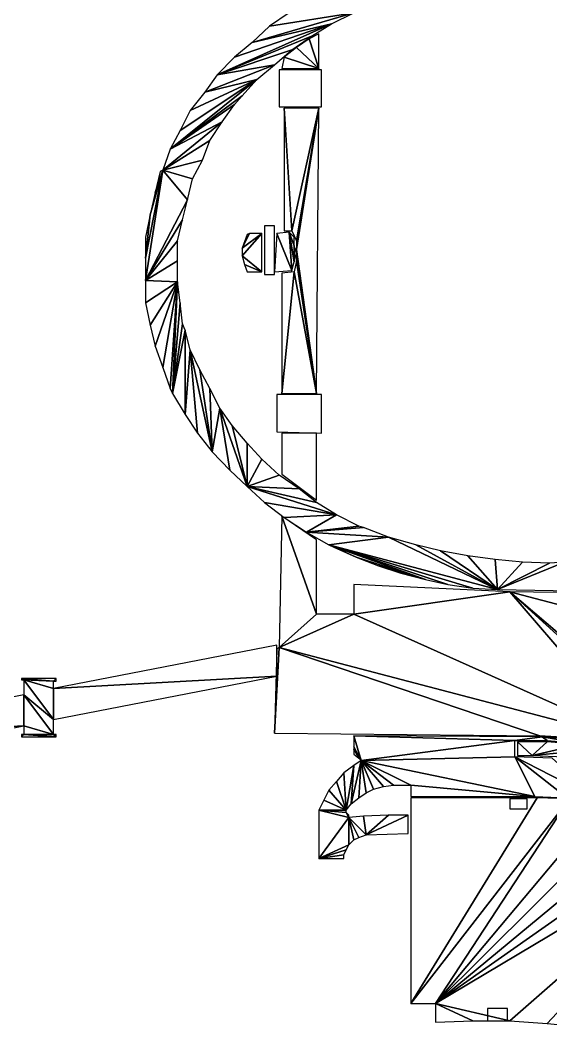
# Model space of a CAD drawing. Extents: x -35430092 to -35393830, y 11991942 to 12015432.
# Drawn here: x -35411262 to -35410666, y 12005209 to 12006338 of the extents above; entities that cross this region are included whole.
import ezdxf

# ---------------------------------------------------------------- set-up
doc = ezdxf.new("R2010")
doc.units = 0

msp = doc.modelspace()

# ---------------------------------------------------------------- linework, layer by layer
at = {"layer": 'mg_to_dxf', "color": 52}
for points in [[(-35411001.69, 12006312.93), (-35411001.69, 12006312.93), (-35410887.54, 12006346.34), (-35410982.2, 12006331.03)], [(-35410912.6, 12006333.81), (-35410912.6, 12006333.81), (-35410887.54, 12006346.34), (-35411001.69, 12006312.93)], [(-35410982.2, 12006331.03), (-35410982.2, 12006331.03), (-35410887.54, 12006346.34), (-35410959.92, 12006346.34)], [(-35411040.66, 12006276.74), (-35411040.66, 12006276.74), (-35410912.6, 12006333.81), (-35411021.17, 12006296.23)], [(-35410934.87, 12006319.89), (-35410934.87, 12006319.89), (-35410912.6, 12006333.81), (-35411040.66, 12006276.74)], [(-35410912.6, 12006333.81), (-35410912.6, 12006333.81), (-35411001.69, 12006312.93), (-35411021.17, 12006296.23)], [(-35410926.52, 12006322.68), (-35410926.52, 12006322.68), (-35410937.65, 12006317.11), (-35410926.52, 12006283.7)], [(-35410957.14, 12006304.58), (-35410957.14, 12006304.58), (-35410934.87, 12006319.89), (-35411040.66, 12006276.74)], [(-35410926.52, 12006283.7), (-35410926.52, 12006283.7), (-35410937.65, 12006317.11), (-35410951.57, 12006307.37)], [(-35411040.66, 12006276.74), (-35411040.66, 12006276.74), (-35410976.63, 12006287.88), (-35410957.14, 12006304.58)], [(-35410926.52, 12006283.7), (-35410926.52, 12006283.7), (-35410951.57, 12006307.37), (-35410965.49, 12006296.23)], [(-35410926.52, 12006283.7), (-35410926.52, 12006283.7), (-35410965.49, 12006296.23), (-35410968.28, 12006283.7)], [(-35410976.63, 12006287.88), (-35410976.63, 12006287.88), (-35411040.66, 12006276.74), (-35411054.58, 12006257.25)], [(-35410996.12, 12006271.17), (-35410996.12, 12006271.17), (-35410976.63, 12006287.88), (-35411054.58, 12006257.25)], [(-35410971.06, 12006240.55), (-35410923.73, 12006240.55), (-35410923.73, 12006282.31), (-35410971.06, 12006282.31)], [(-35411093.56, 12006193.22), (-35411093.56, 12006193.22), (-35410996.12, 12006271.17), (-35411082.42, 12006214.1)], [(-35411012.82, 12006253.08), (-35411012.82, 12006253.08), (-35410996.12, 12006271.17), (-35411093.56, 12006193.22)], [(-35410996.12, 12006271.17), (-35410996.12, 12006271.17), (-35411071.29, 12006236.37), (-35411082.42, 12006214.1)], [(-35410996.12, 12006271.17), (-35410996.12, 12006271.17), (-35411054.58, 12006257.25), (-35411071.29, 12006236.37)], [(-35411021.17, 12006243.33), (-35411021.17, 12006243.33), (-35411012.82, 12006253.08), (-35411093.56, 12006193.22)], [(-35411035.09, 12006223.84), (-35411035.09, 12006223.84), (-35411021.17, 12006243.33), (-35411093.56, 12006193.22)], [(-35410926.52, 12006239.16), (-35410926.52, 12006239.16), (-35410965.49, 12006239.16), (-35410957.14, 12006101.34)], [(-35410957.14, 12006101.34), (-35410957.14, 12006101.34), (-35410965.49, 12006239.16), (-35410965.49, 12006101.34)], [(-35410926.52, 12006239.16), (-35410926.52, 12006239.16), (-35410957.14, 12006101.34), (-35410951.57, 12006090.21)], [(-35410929.3, 12005918.99), (-35410929.3, 12005918.99), (-35410926.52, 12006239.16), (-35410951.57, 12006080.46)], [(-35410951.57, 12006080.46), (-35410951.57, 12006080.46), (-35410926.52, 12006239.16), (-35410951.57, 12006090.21)], [(-35411035.09, 12006223.84), (-35411035.09, 12006223.84), (-35411093.56, 12006193.22), (-35411101.91, 12006169.55)], [(-35411049.01, 12006202.96), (-35411049.01, 12006202.96), (-35411035.09, 12006223.84), (-35411101.91, 12006169.55)], [(-35411101.91, 12006169.55), (-35411101.91, 12006169.55), (-35411057.37, 12006180.69), (-35411049.01, 12006202.96)], [(-35411068.5, 12006159.81), (-35411068.5, 12006159.81), (-35411057.37, 12006180.69), (-35411101.91, 12006169.55)], [(-35411121.4, 12006070.72), (-35411121.4, 12006070.72), (-35411101.91, 12006169.55), (-35411115.83, 12006119.44)], [(-35411121.4, 12006045.66), (-35411121.4, 12006045.66), (-35411101.91, 12006169.55), (-35411121.4, 12006070.72)], [(-35411074.07, 12006136.15), (-35411074.07, 12006136.15), (-35411101.91, 12006169.55), (-35411121.4, 12006045.66)], [(-35411101.91, 12006169.55), (-35411101.91, 12006169.55), (-35411110.26, 12006144.5), (-35411115.83, 12006119.44)], [(-35411101.91, 12006169.55), (-35411101.91, 12006169.55), (-35411104.7, 12006168.16), (-35411110.26, 12006144.5)], [(-35411101.91, 12006169.55), (-35411101.91, 12006169.55), (-35411074.07, 12006136.15), (-35411068.5, 12006159.81)], [(-35411079.64, 12006113.87), (-35411079.64, 12006113.87), (-35411074.07, 12006136.15), (-35411121.4, 12006045.66)], [(-35411121.4, 12006070.72), (-35411121.4, 12006070.72), (-35411115.83, 12006119.44), (-35411121.4, 12006094.38)], [(-35411085.21, 12006090.21), (-35411085.21, 12006090.21), (-35411079.64, 12006113.87), (-35411121.4, 12006045.66)], [(-35410990.55, 12006098.56), (-35410990.55, 12006098.56), (-35411012.82, 12006073.5), (-35410990.55, 12006055.41)], [(-35410990.55, 12006098.56), (-35410990.55, 12006098.56), (-35411012.82, 12006081.86), (-35411012.82, 12006073.5)], [(-35411004.47, 12006098.56), (-35411004.47, 12006098.56), (-35411012.82, 12006081.86), (-35410990.55, 12006098.56)], [(-35411004.47, 12006098.56), (-35411004.47, 12006098.56), (-35411007.25, 12006097.17), (-35411012.82, 12006081.86)], [(-35410976.63, 12006052.62), (-35410976.63, 12006106.91), (-35410987.77, 12006106.91), (-35410987.77, 12006052.62)], [(-35410957.14, 12006056.8), (-35410957.14, 12006056.8), (-35410973.84, 12006098.56), (-35410976.63, 12006055.41)], [(-35410957.14, 12006056.8), (-35410957.14, 12006056.8), (-35410959.92, 12006099.95), (-35410973.84, 12006098.56)], [(-35410954.36, 12006066.54), (-35410954.36, 12006066.54), (-35410959.92, 12006099.95), (-35410957.14, 12006056.8)], [(-35410954.36, 12006084.64), (-35410954.36, 12006084.64), (-35410954.36, 12006094.38), (-35410959.92, 12006099.95)], [(-35410954.36, 12006084.64), (-35410954.36, 12006084.64), (-35410959.92, 12006099.95), (-35410954.36, 12006066.54)], [(-35411085.21, 12006067.94), (-35411085.21, 12006067.94), (-35411085.21, 12006090.21), (-35411121.4, 12006045.66)], [(-35410954.36, 12006084.64), (-35410954.36, 12006084.64), (-35410954.36, 12006066.54), (-35410951.57, 12006076.29)], [(-35410929.3, 12005918.99), (-35410929.3, 12005918.99), (-35410951.57, 12006080.46), (-35410951.57, 12006067.94)], [(-35411085.21, 12006044.27), (-35411085.21, 12006044.27), (-35411085.21, 12006067.94), (-35411121.4, 12006045.66)], [(-35410990.55, 12006055.41), (-35410990.55, 12006055.41), (-35411012.82, 12006073.5), (-35411010.04, 12006063.76)], [(-35410990.55, 12006055.41), (-35410990.55, 12006055.41), (-35411010.04, 12006063.76), (-35411007.25, 12006055.41)], [(-35410954.36, 12006055.41), (-35410954.36, 12006055.41), (-35410929.3, 12005918.99), (-35410951.57, 12006067.94)], [(-35410954.36, 12006055.41), (-35410954.36, 12006055.41), (-35410968.28, 12005918.99), (-35410929.3, 12005918.99)], [(-35410954.36, 12006055.41), (-35410954.36, 12006055.41), (-35410968.28, 12006054.02), (-35410968.28, 12005918.99)], [(-35411085.21, 12006044.27), (-35411085.21, 12006044.27), (-35411121.4, 12006045.66), (-35411121.4, 12006020.61)], [(-35411085.21, 12006044.27), (-35411085.21, 12006044.27), (-35411121.4, 12006020.61), (-35411115.83, 12005995.55)], [(-35411085.21, 12006044.27), (-35411085.21, 12006044.27), (-35411115.83, 12005995.55), (-35411110.26, 12005971.88)], [(-35411101.91, 12005948.22), (-35411101.91, 12005948.22), (-35411085.21, 12006044.27), (-35411110.26, 12005971.88)], [(-35411093.56, 12005924.56), (-35411093.56, 12005924.56), (-35411085.21, 12006044.27), (-35411101.91, 12005948.22)], [(-35411090.78, 12005918.99), (-35411090.78, 12005918.99), (-35411085.21, 12006044.27), (-35411093.56, 12005924.56)], [(-35411082.42, 12006020.61), (-35411082.42, 12006020.61), (-35411085.21, 12006044.27), (-35411090.78, 12005918.99)], [(-35411079.64, 12005996.94), (-35411079.64, 12005996.94), (-35411082.42, 12006020.61), (-35411090.78, 12005918.99)], [(-35411090.78, 12005918.99), (-35411090.78, 12005918.99), (-35411076.86, 12005989.98), (-35411079.64, 12005996.94)], [(-35411076.86, 12005989.98), (-35411076.86, 12005989.98), (-35411090.78, 12005918.99), (-35411076.86, 12005895.32)], [(-35411071.29, 12005967.71), (-35411071.29, 12005967.71), (-35411076.86, 12005989.98), (-35411076.86, 12005895.32)], [(-35411071.29, 12005967.71), (-35411071.29, 12005967.71), (-35411076.86, 12005895.32), (-35411062.94, 12005874.44)], [(-35411046.23, 12005853.56), (-35411046.23, 12005853.56), (-35411071.29, 12005967.71), (-35411062.94, 12005874.44)], [(-35411060.15, 12005945.44), (-35411060.15, 12005945.44), (-35411071.29, 12005967.71), (-35411046.23, 12005853.56)], [(-35411046.23, 12005853.56), (-35411046.23, 12005853.56), (-35411049.01, 12005924.56), (-35411060.15, 12005945.44)], [(-35411037.88, 12005902.28), (-35411037.88, 12005902.28), (-35411049.01, 12005924.56), (-35411046.23, 12005853.56)], [(-35410973.84, 12005875.83), (-35410923.73, 12005874.44), (-35410923.73, 12005917.6), (-35410973.84, 12005917.6)], [(-35411037.88, 12005902.28), (-35411037.88, 12005902.28), (-35411046.23, 12005853.56), (-35411026.74, 12005832.68)], [(-35411007.25, 12005814.58), (-35411007.25, 12005814.58), (-35411037.88, 12005902.28), (-35411026.74, 12005832.68)], [(-35411023.96, 12005882.79), (-35411023.96, 12005882.79), (-35411037.88, 12005902.28), (-35411007.25, 12005814.58)], [(-35411007.25, 12005863.31), (-35411007.25, 12005863.31), (-35411023.96, 12005882.79), (-35411007.25, 12005814.58)], [(-35410968.28, 12005828.51), (-35410929.3, 12005799.27), (-35410929.3, 12005874.44), (-35410968.28, 12005874.44)], [(-35410990.55, 12005845.21), (-35410990.55, 12005845.21), (-35411007.25, 12005863.31), (-35411007.25, 12005814.58)], [(-35410971.06, 12005827.11), (-35410971.06, 12005827.11), (-35410990.55, 12005845.21), (-35411007.25, 12005814.58)], [(-35411007.25, 12005814.58), (-35411007.25, 12005814.58), (-35410948.79, 12005811.8), (-35410971.06, 12005827.11)], [(-35410929.3, 12005796.49), (-35410929.3, 12005796.49), (-35410948.79, 12005811.8), (-35411007.25, 12005814.58)], [(-35410907.03, 12005782.57), (-35410907.03, 12005782.57), (-35410929.3, 12005796.49), (-35411007.25, 12005814.58)], [(-35410987.77, 12005796.49), (-35410987.77, 12005796.49), (-35410907.03, 12005782.57), (-35411007.25, 12005814.58)], [(-35410907.03, 12005782.57), (-35410907.03, 12005782.57), (-35410987.77, 12005796.49), (-35410965.49, 12005779.78)], [(-35410929.3, 12005671.21), (-35410929.3, 12005671.21), (-35410968.28, 12005781.18), (-35410971.06, 12005633.62)], [(-35410929.3, 12005671.21), (-35410929.3, 12005671.21), (-35410929.3, 12005754.73), (-35410968.28, 12005781.18)], [(-35410907.03, 12005782.57), (-35410907.03, 12005782.57), (-35410965.49, 12005779.78), (-35410940.44, 12005763.08)], [(-35410940.44, 12005763.08), (-35410940.44, 12005763.08), (-35410881.97, 12005770.04), (-35410907.03, 12005782.57)], [(-35410940.44, 12005763.08), (-35410940.44, 12005763.08), (-35410876.4, 12005768.65), (-35410881.97, 12005770.04)], [(-35410848.56, 12005757.51), (-35410848.56, 12005757.51), (-35410876.4, 12005768.65), (-35410940.44, 12005763.08)], [(-35410915.38, 12005749.16), (-35410915.38, 12005749.16), (-35410848.56, 12005757.51), (-35410940.44, 12005763.08)], [(-35410726.06, 12005699.05), (-35410726.06, 12005699.05), (-35410848.56, 12005757.51), (-35410915.38, 12005749.16)], [(-35410806.8, 12005710.18), (-35410806.8, 12005710.18), (-35410915.38, 12005749.16), (-35410884.75, 12005735.24)], [(-35410781.74, 12005704.61), (-35410781.74, 12005704.61), (-35410915.38, 12005749.16), (-35410806.8, 12005710.18)], [(-35410884.75, 12005735.24), (-35410884.75, 12005735.24), (-35410915.38, 12005749.16), (-35410909.81, 12005746.37)], [(-35410753.9, 12005700.44), (-35410753.9, 12005700.44), (-35410915.38, 12005749.16), (-35410781.74, 12005704.61)], [(-35410753.9, 12005700.44), (-35410753.9, 12005700.44), (-35410726.06, 12005699.05), (-35410915.38, 12005749.16)], [(-35410817.94, 12005749.16), (-35410817.94, 12005749.16), (-35410848.56, 12005757.51), (-35410726.06, 12005699.05)], [(-35410790.1, 12005742.2), (-35410790.1, 12005742.2), (-35410817.94, 12005749.16), (-35410726.06, 12005699.05)], [(-35410806.8, 12005710.18), (-35410806.8, 12005710.18), (-35410884.75, 12005735.24), (-35410859.7, 12005725.49)], [(-35410759.47, 12005736.63), (-35410759.47, 12005736.63), (-35410790.1, 12005742.2), (-35410726.06, 12005699.05)], [(-35410728.85, 12005732.45), (-35410728.85, 12005732.45), (-35410759.47, 12005736.63), (-35410726.06, 12005699.05)], [(-35410834.64, 12005717.14), (-35410834.64, 12005717.14), (-35410806.8, 12005710.18), (-35410859.7, 12005725.49)], [(-35410698.22, 12005729.67), (-35410698.22, 12005729.67), (-35410728.85, 12005732.45), (-35410726.06, 12005699.05)], [(-35410726.06, 12005699.05), (-35410726.06, 12005699.05), (-35410650.89, 12005729.67), (-35410667.6, 12005728.28)], [(-35410726.06, 12005699.05), (-35410726.06, 12005699.05), (-35410667.6, 12005728.28), (-35410698.22, 12005729.67)], [(-35410650.89, 12005729.67), (-35410650.89, 12005729.67), (-35410726.06, 12005699.05), (-35410433.73, 12005693.48)], [(-35410712.14, 12005696.26), (-35410712.14, 12005696.26), (-35410887.54, 12005704.61), (-35410887.54, 12005671.21)], [(-35410712.14, 12005696.26), (-35410712.14, 12005696.26), (-35410887.54, 12005671.21), (-35410567.37, 12005527.83)], [(-35410531.18, 12005541.75), (-35410531.18, 12005541.75), (-35410712.14, 12005696.26), (-35410545.1, 12005544.53)], [(-35410606.35, 12005694.87), (-35410606.35, 12005694.87), (-35410712.14, 12005696.26), (-35410066.24, 12005526.43)], [(-35410066.24, 12005526.43), (-35410066.24, 12005526.43), (-35410712.14, 12005696.26), (-35410531.18, 12005541.75)], [(-35410712.14, 12005696.26), (-35410712.14, 12005696.26), (-35410567.37, 12005527.83), (-35410545.1, 12005544.53)], [(-35410887.54, 12005671.21), (-35410887.54, 12005671.21), (-35410971.06, 12005633.62), (-35410567.37, 12005527.83)], [(-35410887.54, 12005671.21), (-35410887.54, 12005671.21), (-35410929.3, 12005671.21), (-35410971.06, 12005633.62)], [(-35411224.41, 12005587.68), (-35411224.41, 12005587.68), (-35410973.84, 12005601.6), (-35410973.84, 12005636.4)], [(-35410971.06, 12005633.62), (-35410971.06, 12005633.62), (-35410976.63, 12005537.57), (-35410678.73, 12005534.79)], [(-35410971.06, 12005633.62), (-35410971.06, 12005633.62), (-35410973.84, 12005632.23), (-35410976.63, 12005537.57)], [(-35410567.37, 12005527.83), (-35410567.37, 12005527.83), (-35410971.06, 12005633.62), (-35410678.73, 12005534.79)], [(-35411224.41, 12005552.88), (-35411224.41, 12005552.88), (-35410973.84, 12005601.6), (-35411224.41, 12005587.68)], [(-35411224.41, 12005596.04), (-35411224.41, 12005596.04), (-35411221.63, 12005598.82), (-35411260.6, 12005598.82)], [(-35411257.82, 12005597.43), (-35411257.82, 12005597.43), (-35411224.41, 12005596.04), (-35411260.6, 12005598.82)], [(-35411257.82, 12005597.43), (-35411257.82, 12005597.43), (-35411260.6, 12005598.82), (-35411260.6, 12005597.43)], [(-35411257.82, 12005597.43), (-35411257.82, 12005597.43), (-35411224.41, 12005552.88), (-35411224.41, 12005587.68)], [(-35411257.82, 12005597.43), (-35411257.82, 12005597.43), (-35411257.82, 12005580.72), (-35411224.41, 12005552.88)], [(-35411257.82, 12005597.43), (-35411257.82, 12005597.43), (-35411224.41, 12005587.68), (-35411224.41, 12005596.04)], [(-35411224.41, 12005596.04), (-35411224.41, 12005596.04), (-35411221.63, 12005596.04), (-35411221.63, 12005598.82)], [(-35411257.82, 12005580.72), (-35411257.82, 12005580.72), (-35411497.25, 12005533.39), (-35411257.82, 12005545.92)], [(-35411257.82, 12005580.72), (-35411257.82, 12005580.72), (-35411224.41, 12005536.18), (-35411224.41, 12005552.88)], [(-35411257.82, 12005580.72), (-35411257.82, 12005580.72), (-35411257.82, 12005545.92), (-35411224.41, 12005536.18)], [(-35411257.82, 12005545.92), (-35411257.82, 12005545.92), (-35411497.25, 12005533.39), (-35411497.25, 12005498.59)], [(-35411257.82, 12005545.92), (-35411257.82, 12005545.92), (-35411257.82, 12005536.18), (-35411224.41, 12005536.18)], [(-35411257.82, 12005536.18), (-35411257.82, 12005536.18), (-35411260.6, 12005533.39), (-35411221.63, 12005533.39)], [(-35411257.82, 12005536.18), (-35411257.82, 12005536.18), (-35411260.6, 12005536.18), (-35411260.6, 12005533.39)], [(-35411224.41, 12005536.18), (-35411224.41, 12005536.18), (-35411257.82, 12005536.18), (-35411221.63, 12005533.39)], [(-35411221.63, 12005533.39), (-35411221.63, 12005533.39), (-35411221.63, 12005536.18), (-35411224.41, 12005536.18)], [(-35410879.19, 12005506.94), (-35410879.19, 12005506.94), (-35410887.54, 12005534.79), (-35410887.54, 12005522.26)], [(-35410706.57, 12005529.22), (-35410706.57, 12005529.22), (-35410887.54, 12005534.79), (-35410879.19, 12005506.94)], [(-35410706.57, 12005529.22), (-35410706.57, 12005529.22), (-35410675.95, 12005533.39), (-35410887.54, 12005534.79)], [(-35410706.57, 12005529.22), (-35410706.57, 12005529.22), (-35410670.38, 12005529.22), (-35410675.95, 12005533.39)], [(-35410567.37, 12005527.83), (-35410567.37, 12005527.83), (-35410678.73, 12005534.79), (-35410570.15, 12005525.04)], [(-35410670.38, 12005529.22), (-35410670.38, 12005529.22), (-35410634.19, 12005526.43), (-35410675.95, 12005533.39)], [(-35410675.95, 12005533.39), (-35410675.95, 12005533.39), (-35410634.19, 12005526.43), (-35410567.37, 12005523.65)], [(-35410879.19, 12005506.94), (-35410879.19, 12005506.94), (-35410887.54, 12005522.26), (-35410887.54, 12005519.47)], [(-35410706.57, 12005511.12), (-35410706.57, 12005511.12), (-35410706.57, 12005529.22), (-35410879.19, 12005506.94)], [(-35410687.09, 12005512.51), (-35410687.09, 12005512.51), (-35410703.79, 12005527.83), (-35410703.79, 12005512.51)], [(-35410687.09, 12005512.51), (-35410687.09, 12005512.51), (-35410670.38, 12005527.83), (-35410703.79, 12005527.83)], [(-35410687.09, 12005512.51), (-35410687.09, 12005512.51), (-35410634.19, 12005525.04), (-35410670.38, 12005527.83)], [(-35410600.78, 12005520.87), (-35410600.78, 12005520.87), (-35410634.19, 12005525.04), (-35410687.09, 12005512.51)], [(-35410650.89, 12005511.12), (-35410650.89, 12005511.12), (-35410600.78, 12005520.87), (-35410687.09, 12005512.51)], [(-35410887.54, 12005519.47), (-35410887.54, 12005519.47), (-35410887.54, 12005513.9), (-35410881.97, 12005509.73)], [(-35410879.19, 12005506.94), (-35410879.19, 12005506.94), (-35410887.54, 12005519.47), (-35410881.97, 12005509.73)], [(-35410706.57, 12005511.12), (-35410706.57, 12005511.12), (-35410879.19, 12005506.94), (-35410684.3, 12005466.58)], [(-35410706.57, 12005511.12), (-35410706.57, 12005511.12), (-35410684.3, 12005466.58), (-35410648.11, 12005465.18)], [(-35410706.57, 12005511.12), (-35410706.57, 12005511.12), (-35410648.11, 12005465.18), (-35410611.92, 12005462.4)], [(-35410706.57, 12005511.12), (-35410706.57, 12005511.12), (-35410611.92, 12005462.4), (-35410664.81, 12005509.73)], [(-35410895.89, 12005451.26), (-35410895.89, 12005451.26), (-35410887.54, 12005501.38), (-35410898.67, 12005493.02)], [(-35410890.32, 12005458.22), (-35410890.32, 12005458.22), (-35410887.54, 12005501.38), (-35410895.89, 12005451.26)], [(-35410879.19, 12005506.94), (-35410879.19, 12005506.94), (-35410887.54, 12005501.38), (-35410890.32, 12005458.22)], [(-35410879.19, 12005506.94), (-35410879.19, 12005506.94), (-35410890.32, 12005458.22), (-35410881.97, 12005465.18)], [(-35410879.19, 12005506.94), (-35410879.19, 12005506.94), (-35410881.97, 12005465.18), (-35410873.62, 12005470.75)], [(-35410879.19, 12005506.94), (-35410879.19, 12005506.94), (-35410873.62, 12005470.75), (-35410865.27, 12005474.93)], [(-35410879.19, 12005506.94), (-35410879.19, 12005506.94), (-35410865.27, 12005474.93), (-35410854.13, 12005477.71)], [(-35410879.19, 12005506.94), (-35410879.19, 12005506.94), (-35410854.13, 12005477.71), (-35410842.99, 12005479.1)], [(-35410879.19, 12005506.94), (-35410879.19, 12005506.94), (-35410842.99, 12005479.1), (-35410823.5, 12005479.1)], [(-35410879.19, 12005506.94), (-35410879.19, 12005506.94), (-35410823.5, 12005479.1), (-35410684.3, 12005466.58)], [(-35410907.03, 12005483.28), (-35410907.03, 12005483.28), (-35410895.89, 12005451.26), (-35410898.67, 12005493.02)], [(-35410895.89, 12005451.26), (-35410895.89, 12005451.26), (-35410907.03, 12005483.28), (-35410915.38, 12005473.54)], [(-35410823.5, 12005479.1), (-35410823.5, 12005479.1), (-35410823.5, 12005466.58), (-35410684.3, 12005466.58)], [(-35410920.95, 12005462.4), (-35410920.95, 12005462.4), (-35410895.89, 12005451.26), (-35410915.38, 12005473.54)], [(-35410823.5, 12005234.11), (-35410823.5, 12005234.11), (-35410681.52, 12005465.18), (-35410823.5, 12005465.18)], [(-35410823.5, 12005234.11), (-35410823.5, 12005234.11), (-35410645.32, 12005463.79), (-35410681.52, 12005465.18)], [(-35410895.89, 12005451.26), (-35410895.89, 12005451.26), (-35410920.95, 12005462.4), (-35410926.52, 12005451.26)], [(-35410795.66, 12005234.11), (-35410795.66, 12005234.11), (-35410645.32, 12005463.79), (-35410823.5, 12005234.11)], [(-35410795.66, 12005234.11), (-35410795.66, 12005234.11), (-35410606.35, 12005459.62), (-35410645.32, 12005463.79)], [(-35410795.66, 12005234.11), (-35410795.66, 12005234.11), (-35410572.94, 12005455.44), (-35410606.35, 12005459.62)], [(-35410536.75, 12005448.48), (-35410536.75, 12005448.48), (-35410572.94, 12005455.44), (-35410795.66, 12005234.11)], [(-35410692.65, 12005463.79), (-35410712.14, 12005463.79), (-35410712.14, 12005452.66), (-35410692.65, 12005452.66)], [(-35410893.11, 12005442.91), (-35410893.11, 12005442.91), (-35410926.52, 12005451.26), (-35410926.52, 12005396.97)], [(-35410926.52, 12005451.26), (-35410926.52, 12005451.26), (-35410893.11, 12005442.91), (-35410895.89, 12005448.48)], [(-35410926.52, 12005451.26), (-35410926.52, 12005451.26), (-35410895.89, 12005448.48), (-35410895.89, 12005451.26)], [(-35410893.11, 12005442.91), (-35410893.11, 12005442.91), (-35410926.52, 12005396.97), (-35410893.11, 12005412.29)], [(-35410893.11, 12005442.91), (-35410893.11, 12005442.91), (-35410893.11, 12005445.7), (-35410895.89, 12005448.48)], [(-35410893.11, 12005442.91), (-35410893.11, 12005442.91), (-35410873.62, 12005423.42), (-35410876.4, 12005444.3)], [(-35410893.11, 12005442.91), (-35410893.11, 12005442.91), (-35410893.11, 12005412.29), (-35410887.54, 12005417.85)], [(-35410881.97, 12005420.64), (-35410881.97, 12005420.64), (-35410873.62, 12005423.42), (-35410893.11, 12005442.91)], [(-35410887.54, 12005417.85), (-35410887.54, 12005417.85), (-35410881.97, 12005420.64), (-35410893.11, 12005442.91)], [(-35410876.4, 12005444.3), (-35410876.4, 12005444.3), (-35410873.62, 12005423.42), (-35410848.56, 12005445.7)], [(-35410873.62, 12005423.42), (-35410873.62, 12005423.42), (-35410826.29, 12005445.7), (-35410848.56, 12005445.7)], [(-35410873.62, 12005423.42), (-35410873.62, 12005423.42), (-35410826.29, 12005424.81), (-35410826.29, 12005445.7)], [(-35410536.75, 12005448.48), (-35410536.75, 12005448.48), (-35410795.66, 12005234.11), (-35410500.55, 12005441.52)], [(-35410500.55, 12005441.52), (-35410500.55, 12005441.52), (-35410795.66, 12005234.11), (-35410464.36, 12005431.77)], [(-35410795.66, 12005234.11), (-35410795.66, 12005234.11), (-35410712.14, 12005214.62), (-35410464.36, 12005431.77)], [(-35410464.36, 12005431.77), (-35410464.36, 12005431.77), (-35410712.14, 12005214.62), (-35410670.38, 12005211.83)], [(-35410642.54, 12005209.05), (-35410642.54, 12005209.05), (-35410464.36, 12005431.77), (-35410670.38, 12005211.83)], [(-35410893.11, 12005412.29), (-35410893.11, 12005412.29), (-35410926.52, 12005396.97), (-35410895.89, 12005406.72)], [(-35410926.52, 12005396.97), (-35410926.52, 12005396.97), (-35410898.67, 12005401.15), (-35410895.89, 12005406.72)], [(-35410926.52, 12005396.97), (-35410926.52, 12005396.97), (-35410898.67, 12005396.97), (-35410898.67, 12005401.15)], [(-35410795.66, 12005234.11), (-35410795.66, 12005234.11), (-35410795.66, 12005213.23), (-35410753.9, 12005214.62)], [(-35410795.66, 12005234.11), (-35410795.66, 12005234.11), (-35410753.9, 12005214.62), (-35410712.14, 12005214.62)], [(-35410737.2, 12005214.62), (-35410714.93, 12005214.62), (-35410714.93, 12005228.54), (-35410737.2, 12005228.54)]]:
    msp.add_3dface(points, dxfattribs=at)

doc.saveas('drawing.dxf')
